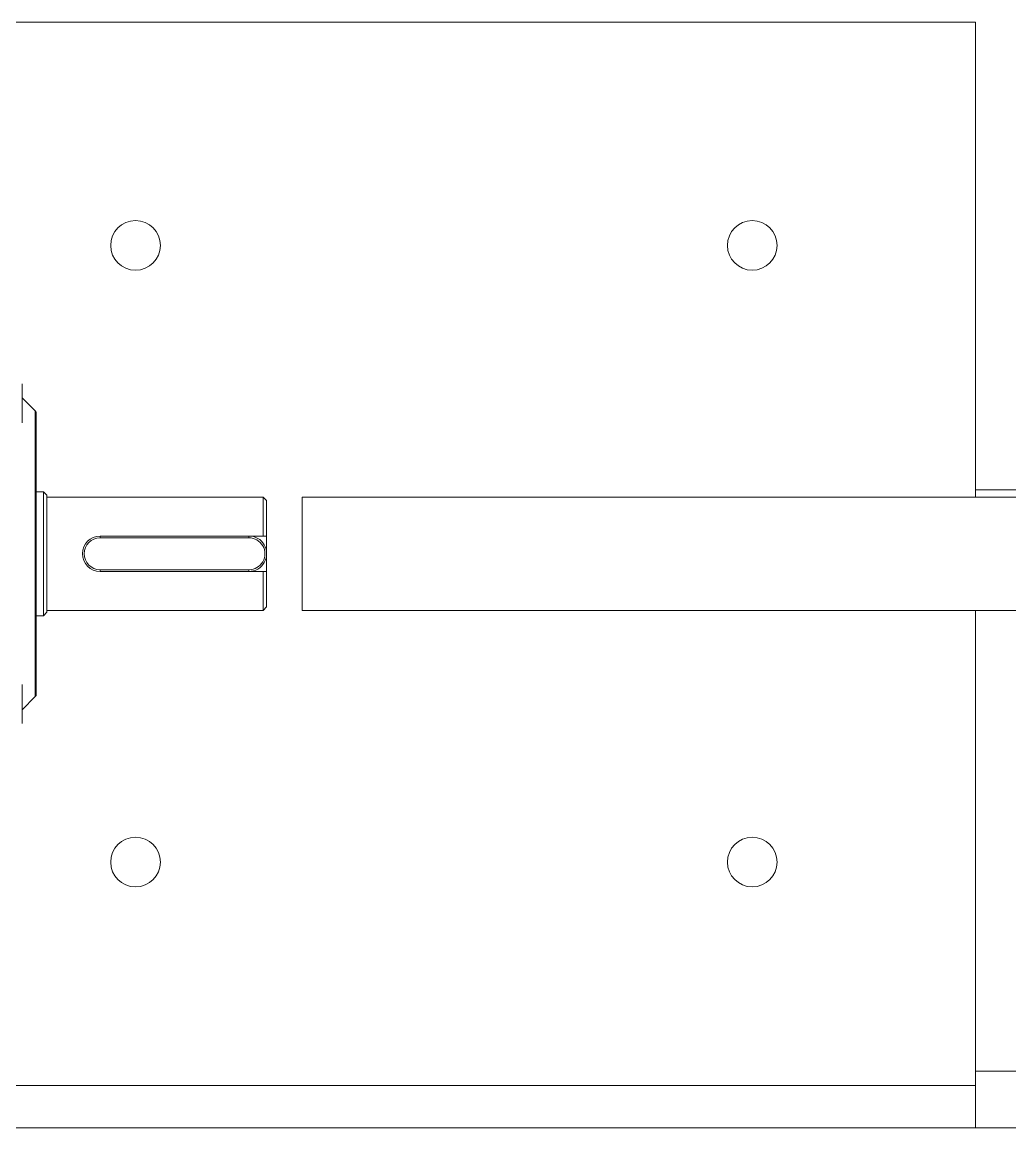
# Model space of a CAD drawing. Header units: centimetres. Extents: x 405464 to 563355, y 50011 to 66875.
# Drawn here: x 509869.07 to 509896.94, y 53519.07 to 53550.27 of the extents above; entities that cross this region are included whole.
import ezdxf

# ---------------------------------------------------------------- set-up
doc = ezdxf.new("R2010")
doc.units = ezdxf.units.CM
doc.layers.get('0').update_dxf_attribs({"lineweight": 9})
doc.layers.add('0-KRCN-MİMARİ-220526', color=8, linetype='Continuous', lineweight=9)
doc.layers.add('TF_Mobilya', color=142, linetype='Continuous', lineweight=9)

# ---------------------------------------------------------------- blocks, each defined once
blk = doc.blocks.new('kombine_altyapı')
at = {"color": 8, "linetype": 'Continuous', "lineweight": 15}
for p, q in [((5537.7, 1287.9), (5507.7, 1287.9)), ((5537.7, 1274.5), (5537.7, 1287.9)), ((5510.8, 1277.693), (5510.8, 1276.593)), ((5511.171, 1276.93), (5510.8, 1277.3)), ((5511.171, 1272.9), (5511.171, 1276.93)), ((5511.2, 1276.859), (5511.2, 1272.9)), ((5511.4, 1274.65), (5511.2, 1274.65)), ((5511.5, 1274.55), (5511.4, 1274.65)), ((5511.4, 1271.15), (5511.4, 1274.65)), ((5511.5, 1274.55), (5511.5, 1271.25)), ((5537.7, 1274.7), (5558, 1274.7)), ((5517.6, 1274.5), (5511.5, 1274.5)), ((5517.7, 1274.4), (5517.6, 1274.5)), ((5517.6, 1273.4), (5517.6, 1274.5)), ((5517.7, 1274.4), (5517.7, 1273.4)), ((5682.67, 1274.5), (5518.7, 1274.5)), ((5518.7, 1274.5), (5518.7, 1271.3)), ((5513, 1273.4), (5517.2, 1273.4)), ((5513, 1273.35), (5513, 1273.4)), ((5517.2, 1273.35), (5513, 1273.35)), ((5517.2, 1273.35), (5517.2, 1273.4)), ((5517.6, 1273.4), (5517.2, 1273.4)), ((5517.7, 1273.4), (5517.6, 1273.4)), ((5517.7, 1273.4), (5517.7, 1272.4)), ((5511.171, 1268.871), (5511.171, 1272.9)), ((5511.2, 1272.9), (5511.2, 1268.942)), ((5513, 1272.45), (5517.2, 1272.45)), ((5513, 1272.4), (5513, 1272.45)), ((5517.2, 1272.4), (5513, 1272.4)), ((5517.2, 1272.4), (5517.2, 1272.45)), ((5517.2, 1272.4), (5517.6, 1272.4)), ((5517.6, 1271.3), (5517.6, 1272.4)), ((5517.6, 1272.4), (5517.7, 1272.4)), ((5517.7, 1272.4), (5517.7, 1271.4)), ((5517.6, 1271.3), (5517.7, 1271.4)), ((5511.2, 1271.15), (5511.4, 1271.15)), ((5511.4, 1271.15), (5511.5, 1271.25)), ((5511.5, 1271.3), (5517.6, 1271.3)), ((5518.7, 1271.3), (5682.67, 1271.3)), ((5537.7, 1257.9), (5537.7, 1271.3)), ((5510.8, 1269.208), (5510.8, 1268.108)), ((5510.8, 1268.5), (5511.171, 1268.871)), ((5537.7, 1258.3), (5714, 1258.3)), ((5507.7, 1257.9), (5537.7, 1257.9)), ((5537.7, 1256.7), (5537.7, 1257.9)), ((5507.7, 1256.7), (5537.7, 1256.7)), ((5537.7, 1256.7), (5714, 1256.7))]:
    blk.add_line(p, q, dxfattribs=at)
for centre in [(5514, 1281.6), (5531.4, 1281.6), (5514, 1264.2), (5531.4, 1264.2)]:
    blk.add_circle(centre, 0.7, dxfattribs=at)
for centre, radius, start, end in [((5511.1, 1276.859), 0.1, 0, 45), ((5513, 1272.9), 0.5, 90, 270), ((5513, 1272.9), 0.45, 90, 270), ((5517.2, 1272.9), 0.5, 270, 90), ((5517.2, 1272.9), 0.45, 270, 90), ((5511.1, 1268.942), 0.1, 315, 0)]:
    blk.add_arc(centre, radius, start, end, dxfattribs=at)
blk = doc.blocks.new('A$C9e52caec')
at = {"layer": 'TF_Mobilya', "color": 8}
blk.add_blockref('kombine_altyapı', (0, 0), dxfattribs=at)

msp = doc.modelspace()

# ---------------------------------------------------------------- block references
at = {"layer": '0-KRCN-MİMARİ-220526', "rotation": 359.999999999997}
msp.add_blockref('A$C9e52caec', (504358.269, 52262.368, 73.999), dxfattribs=at)

doc.saveas('drawing.dxf')
